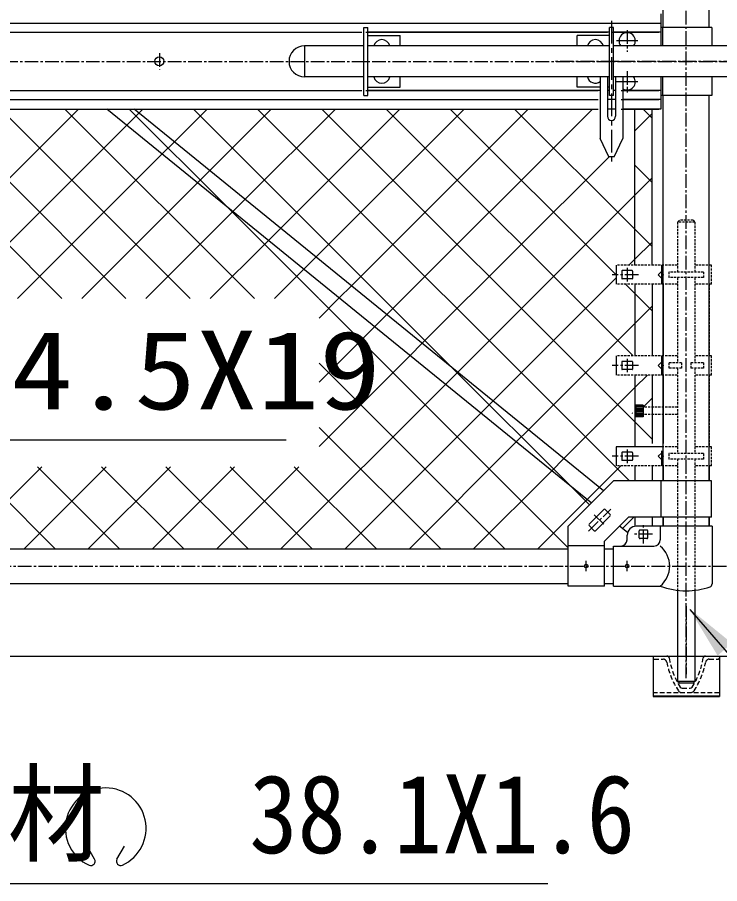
# Model space of a CAD drawing. Units: millimetres, scale not verified. Extents: x -5348 to 5454, y -3899 to 2801.
# Drawn here: x -3278 to -2504, y -2394 to -1440 of the extents above; entities that cross this region are included whole.
import ezdxf
from ezdxf.enums import TextEntityAlignment as Align

# ---------------------------------------------------------------- set-up
doc = ezdxf.new("R2010")
doc.units = ezdxf.units.MM
doc.header["$LTSCALE"] = 20
for name, pattern in [('USER1', [1.125, 0.75, -0.125, 0.125, -0.125]), ('USER3', [0.375, 0.25, -0.125]), ('USER4', [0.1875, 0.125, -0.0625]), ('USER5', [2, 1.25, -0.25, 0.25, -0.25])]:
    doc.linetypes.add(name, pattern=pattern)
for name, color, linetype, lineweight in [('0-1_0', 7, 'Continuous', 25), ('0-2_8部品', 7, 'Continuous', 25), ('0-3_6文字', 7, 'Continuous', 25), ('0-6_1部材', 7, 'Continuous', 25), ('0-7_中心線', 1, 'USER1', 25), ('0-A_2網', 2, 'Continuous', 25), ('0-C_GL', 7, 'Continuous', 25)]:
    doc.layers.add(name, color=color, linetype=linetype, lineweight=lineweight)
doc.styles.add('ＭＳ ゴシック', font='')
doc.styles.get('ＭＳ ゴシック').set_extended_font_data('MS Gothic')

msp = doc.modelspace()

# ---------------------------------------------------------------- linework, layer by layer
at = {"layer": '0-1_0'}
for p, q in [((-2569.23, -1435.75), (-2569.23, -1471.25)), ((-3886.23, -1456.25), (-2898.23, -1456.25)), ((-2896.23, -1525.75), (-2896.23, -1450.75)), ((-2896.23, -1450.75), (-2891.73, -1450.75)), ((-2891.73, -1525.75), (-2891.73, -1450.75)), ((-2625.73, -1456.25), (-2891.73, -1456.25)), ((-2891.73, -1459.75), (-2856.23, -1459.75)), ((-2856.23, -1471.25), (-2856.23, -1459.75)), ((-2661.23, -1471.25), (-2661.23, -1459.75)), ((-2625.73, -1459.75), (-2661.23, -1459.75)), ((-2625.73, -1525.75), (-2625.73, -1450.75)), ((-2621.23, -1450.75), (-2625.73, -1450.75)), ((-2621.23, -1525.75), (-2621.23, -1450.75)), ((-2569.23, -1456.25), (-2621.23, -1456.25)), ((-2513.03, -1450.75), (-2569.23, -1450.75)), ((-2567.48, -1450.75), (-2567.48, -1471.25)), ((-2513.03, -1450.75), (-2513.03, -1471.25)), ((-2896.23, -1471.25), (-2961.48, -1471.25)), ((-2961.48, -1471.25), (-2961.48, -1505.25)), ((-2961.48, -1471.25), (-2961.48, -1505.25)), ((-2625.73, -1471.25), (-2891.73, -1471.25)), ((-2390.43, -1471.25), (-2621.23, -1471.25)), ((-2896.23, -1505.25), (-2961.48, -1505.25)), ((-2625.73, -1505.25), (-2891.73, -1505.25)), ((-2856.23, -1516.75), (-2856.23, -1505.25)), ((-2661.23, -1516.75), (-2661.23, -1505.25)), ((-2635.98, -1505.25), (-2635.98, -1573.25)), ((-2627.98, -1505.25), (-2627.98, -1548.75)), ((-2390.43, -1505.25), (-2621.23, -1505.25)), ((-2618.98, -1505.25), (-2618.98, -1548.75)), ((-2610.98, -1505.25), (-2610.98, -1573.25)), ((-2569.23, -1505.25), (-2569.23, -1540.75)), ((-2567.48, -1505.25), (-2567.48, -1525.75)), ((-2513.03, -1505.25), (-2513.03, -1525.75)), ((-2891.73, -1516.75), (-2856.23, -1516.75)), ((-2635.98, -1516.75), (-2661.23, -1516.75)), ((-2625.73, -1516.75), (-2627.98, -1516.75)), ((-3886.23, -1520.25), (-2898.23, -1520.25)), ((-2896.23, -1525.75), (-2891.73, -1525.75)), ((-2635.98, -1520.25), (-2891.73, -1520.25)), ((-2625.73, -1520.25), (-2627.98, -1520.25)), ((-2621.23, -1525.75), (-2625.73, -1525.75)), ((-2618.98, -1520.25), (-2621.23, -1520.25)), ((-2569.23, -1520.25), (-2610.98, -1520.25)), ((-2513.03, -1525.75), (-2569.23, -1525.75)), ((-2566.63, -1568.25), (-2566.63, -1525.75)), ((-2515.83, -1568.25), (-2515.83, -1525.75)), ((-2618.98, -1530.25), (-2627.98, -1530.25)), ((-2569.23, -1530.25), (-2610.98, -1530.25)), ((-2618.98, -1540.75), (-2627.98, -1540.75)), ((-2569.23, -1540.75), (-2610.98, -1540.75)), ((-2626.48, -1593.25), (-2635.98, -1573.25)), ((-2620.48, -1593.25), (-2610.98, -1573.25)), ((-2620.48, -1593.25), (-2626.48, -1593.25)), ((-2597.73, -1733.75), (-2597.73, -1812.75)), ((-2578.73, -1733.75), (-2578.73, -1812.75)), ((-2566.63, -1733.75), (-2566.63, -1812.75)), ((-2566.63, -1812.75), (-2566.63, -1733.75)), ((-2597.73, -1833.75), (-2597.73, -1912.75)), ((-2578.73, -1833.75), (-2578.73, -1909.25)), ((-2597.73, -1933.75), (-2597.73, -1950.2)), ((-2578.73, -1933.75), (-2578.73, -1950.2)), ((-2566.63, -1933.75), (-2566.63, -1950.2)), ((-2566.63, -1950.2), (-2566.63, -1933.75)), ((-2577.73, -2143.25), (-2504.73, -2143.25)), ((-2504.73, -2143.25), (-2504.73, -2187.75)), ((-2577.73, -2187.25), (-2504.73, -2187.25))]:
    msp.add_line(p, q, dxfattribs=at)
at = {"layer": '0-1_0', "color": 1, "linetype": 'USER5'}
msp.add_line((-2623.48, -1443.7), (-2623.48, -1603.45), dxfattribs=at)
at = {"layer": '0-1_0', "color": 1, "linetype": 'USER1'}
for p, q in [((-2606.23, -1453.91), (-2606.23, -1477.6)), ((-2900.92, -1488.25), (-2891.73, -1488.25)), ((-2616.53, -1488.25), (-2625.73, -1488.25)), ((-2606.23, -1498.91), (-2606.23, -1522.6)), ((-2541.23, -2088.24), (-2541.23, -2163.27))]:
    msp.add_line(p, q, dxfattribs=at)
at = {"layer": '0-1_0', "color": 1}
for p, q in [((-2594.38, -1465.75), (-2618.07, -1465.75)), ((-2594.38, -1510.75), (-2618.07, -1510.75))]:
    msp.add_line(p, q, dxfattribs=at)
at = {"layer": '0-1_0', "color": 4, "linetype": 'USER3'}
for p, q in [((-2577.73, -2143.25), (-2577.73, -2145.25)), ((-2576.23, -2146.75), (-2566.58, -2146.75)), ((-2520.06, -2143.25), (-2504.73, -2143.25)), ((-2515.87, -2146.75), (-2506.23, -2146.75)), ((-2504.73, -2143.25), (-2504.73, -2145.25)), ((-2545.65, -2178.75), (-2536.8, -2178.75))]:
    msp.add_line(p, q, dxfattribs=at)
at = {"layer": '0-1_0', "linetype": 'USER3'}
msp.add_line((-2577.73, -2183.25), (-2504.73, -2183.25), dxfattribs=at)
at = {"layer": '0-1_0'}
for points in [[(-2566.63, -1833.75), (-2566.63, -1909.25), (-2566.63, -1833.75)], [(-2515.83, -1933.75), (-2515.83, -1950.2), (-2515.83, -1933.75)], [(-2577.73, -2143.25), (-2577.73, -2187.75), (-2504.73, -2187.75)]]:
    msp.add_lwpolyline(points, dxfattribs=at)
for centre, radius, start, end in [((-2606.23, -1465.75), 9, 322.33011, 217.66989), ((-2876.23, -1473.25), 9, 12.83959, 167.16041), ((-2641.23, -1473.25), 9, 12.83959, 167.16041), ((-2961.48, -1488.25), 17, 90, 270), ((-2876.23, -1503.25), 9, 192.83959, 347.16041), ((-2641.23, -1503.25), 9, 192.83959, 305.68533), ((-2606.23, -1510.75), 9, 238.14457, 37.66989), ((-2623.48, -1548.75), 4.5, 180, 0)]:
    msp.add_arc(centre, radius, start, end, dxfattribs=at)
at = {"layer": '0-1_0', "color": 4, "linetype": 'USER3'}
for centre, radius, start, end in [((-2576.23, -2145.25), 1.5, 180, 270), ((-2566.58, -2150.75), 4, 11.16592, 90), ((-2562.39, -2145.75), 2.5, 8.84473, 90), ((-2476.92, -2132.45), 84, 188.84473, 212.5084), ((-2605.53, -2132.45), 84, 327.4916, 351.15527), ((-2520.06, -2145.75), 2.5, 90, 171.15527), ((-2515.87, -2150.75), 4, 90, 168.83408), ((-2506.23, -2145.25), 1.5, 270, 0), ((-2473.87, -2132.45), 90.5, 191.16592, 212.93438), ((-2608.58, -2132.45), 90.5, 327.06562, 348.83408)]:
    msp.add_arc(centre, radius, start, end, dxfattribs=at)
at = {"layer": '0-1_0', "color": 4}
for centre, radius, start, end in [((-2546.89, -2179.75), 3.5, 212.93438, 270), ((-2545.65, -2176.25), 2.5, 212.5084, 270), ((-2536.8, -2176.25), 2.5, 270, 327.4916), ((-2535.56, -2179.75), 3.5, 270, 327.06562)]:
    msp.add_arc(centre, radius, start, end, dxfattribs=at)
at = {"layer": '0-2_8部品'}
for p, q in [((-2623.23, -1456.25), (-2571.23, -1456.25)), ((-2621.23, -1950.2), (-2671.23, -2000.2)), ((-2531.73, -1950.2), (-2621.23, -1950.2)), ((-2568.93, -1990.2), (-2568.93, -1950.2)), ((-2513.53, -1950.2), (-2531.73, -1950.2)), ((-2513.53, -1990.2), (-2513.53, -1950.2)), ((-2648.2, -1998.1), (-2631.93, -1981.84)), ((-2641.13, -2005.17), (-2624.86, -1988.91)), ((-2604.66, -1990.2), (-2631.23, -2016.77)), ((-2531.73, -1990.2), (-2604.66, -1990.2)), ((-2597.73, -1990.2), (-2597.73, -2000.2)), ((-2578.73, -1990.2), (-2578.73, -2000.2)), ((-2566.63, -2000.2), (-2566.63, -1990.2)), ((-2566.63, -1990.2), (-2566.63, -2000.2)), ((-2513.53, -1990.2), (-2531.73, -1990.2)), ((-2515.83, -2000.2), (-2515.83, -1990.2)), ((-2515.83, -1990.2), (-2515.83, -2000.2)), ((-2671.23, -2066.45), (-2671.23, -2000.2)), ((-2605.76, -2007.18), (-2614.51, -2000.06)), ((-2569.78, -2000.2), (-2596.23, -2000.2)), ((-2569.78, -2000.2), (-2569.78, -2015.2)), ((-2531.73, -2000.2), (-2569.78, -2000.2)), ((-2512.68, -2000.2), (-2531.73, -2000.2)), ((-2512.68, -2000.2), (-2512.68, -2063.9)), ((-2606.23, -2015.2), (-2606.23, -2010.2)), ((-2592.98, -2012.95), (-2592.98, -2005.45)), ((-2584.48, -2004.45), (-2591.98, -2004.45)), ((-2583.48, -2012.95), (-2583.48, -2005.45)), ((-2631.23, -2021.95), (-2671.23, -2021.95)), ((-2631.23, -2066.45), (-2631.23, -2016.77)), ((-2621.23, -2022.2), (-2576.78, -2022.2)), ((-2621.23, -2066.2), (-2621.23, -2022.2)), ((-2584.48, -2013.95), (-2591.98, -2013.95)), ((-2631.23, -2025.15), (-2621.23, -2025.15)), ((-2631.23, -2025.15), (-2621.23, -2025.15)), ((-2631.23, -2066.45), (-2671.23, -2066.45)), ((-2631.23, -2063.25), (-2621.23, -2063.25)), ((-2631.23, -2063.25), (-2621.23, -2063.25)), ((-2621.23, -2066.2), (-2569.78, -2066.2))]:
    msp.add_line(p, q, dxfattribs=at)
at = {"layer": '0-2_8部品', "color": 1, "linetype": 'USER1'}
for p, q in [((-3121.23, -1479.25), (-3121.23, -1497.26)), ((-2606.23, -1715.75), (-2606.23, -1730.75)), ((-2593.61, -1723.25), (-2622.64, -1723.25)), ((-2606.23, -1815.75), (-2606.23, -1830.75)), ((-2593.61, -1823.25), (-2622.64, -1823.25)), ((-2606.23, -1915.75), (-2606.23, -1930.75)), ((-2593.61, -1923.25), (-2622.64, -1923.25))]:
    msp.add_line(p, q, dxfattribs=at)
at = {"layer": '0-2_8部品', "color": 1, "linetype": 'USER4'}
for p, q in [((-2548.73, -1663.25), (-2550.73, -1665.25)), ((-2531.73, -1665.25), (-2550.73, -1665.25)), ((-2550.73, -1665.25), (-2550.73, -1720.25)), ((-2533.73, -1663.25), (-2548.73, -1663.25)), ((-2533.73, -1663.25), (-2531.73, -1665.25)), ((-2531.73, -1665.25), (-2531.73, -1720.25)), ((-2550.73, -1712.75), (-2618.23, -1712.75)), ((-2513.53, -1712.75), (-2531.73, -1712.75)), ((-2513.53, -1733.75), (-2513.53, -1712.75)), ((-2522.23, -1720.25), (-2560.23, -1720.25)), ((-2560.23, -1720.25), (-2560.23, -1726.25)), ((-2522.23, -1726.25), (-2560.23, -1726.25)), ((-2550.73, -1726.25), (-2550.73, -1820.25)), ((-2531.73, -1726.25), (-2531.73, -1820.25)), ((-2522.23, -1720.25), (-2522.23, -1726.25)), ((-2550.73, -1733.75), (-2618.23, -1733.75)), ((-2513.53, -1733.75), (-2531.73, -1733.75)), ((-2515.83, -1733.75), (-2515.83, -1812.75)), ((-2515.83, -1812.75), (-2515.83, -1733.75)), ((-2550.73, -1812.75), (-2618.23, -1812.75)), ((-2513.53, -1812.75), (-2531.73, -1812.75)), ((-2513.53, -1833.75), (-2513.53, -1812.75)), ((-2560.23, -1820.25), (-2560.23, -1826.25)), ((-2546.23, -1820.25), (-2560.23, -1820.25)), ((-2536.23, -1820.25), (-2536.23, -1826.25)), ((-2522.23, -1820.25), (-2536.23, -1820.25)), ((-2522.23, -1820.25), (-2522.23, -1826.25)), ((-2550.73, -1826.25), (-2550.73, -1920.25)), ((-2522.23, -1826.25), (-2536.23, -1826.25)), ((-2531.73, -1826.25), (-2531.73, -1920.25)), ((-2550.73, -1833.75), (-2618.23, -1833.75)), ((-2513.53, -1833.75), (-2531.73, -1833.75)), ((-2550.73, -1869.25), (-2588.73, -1869.25)), ((-2550.73, -1877.25), (-2588.73, -1877.25)), ((-2550.73, -1912.75), (-2578.7, -1912.75)), ((-2513.53, -1912.75), (-2531.73, -1912.75)), ((-2513.53, -1933.75), (-2513.53, -1912.75)), ((-2560.23, -1920.25), (-2560.23, -1926.25)), ((-2522.23, -1920.25), (-2560.23, -1920.25)), ((-2522.23, -1926.25), (-2560.23, -1926.25)), ((-2550.73, -1926.25), (-2550.73, -2070.91)), ((-2531.73, -1926.25), (-2531.73, -2070.91)), ((-2522.23, -1920.25), (-2522.23, -1926.25)), ((-2550.73, -1933.75), (-2618.23, -1933.75)), ((-2513.53, -1933.75), (-2531.73, -1933.75))]:
    msp.add_line(p, q, dxfattribs=at)
at = {"layer": '0-2_8部品', "color": 2}
for p, q in [((-2618.23, -1712.75), (-2618.23, -1733.75)), ((-2568.05, -1733.75), (-2568.05, -1712.75)), ((-2612.23, -1719.25), (-2612.23, -1727.25)), ((-2600.73, -1718.75), (-2611.73, -1718.75)), ((-2600.23, -1719.25), (-2600.23, -1727.25)), ((-2568.05, -1727.25), (-2572.05, -1723.25)), ((-2600.73, -1727.75), (-2611.73, -1727.75)), ((-2618.23, -1812.75), (-2618.23, -1833.75)), ((-2568.05, -1833.75), (-2568.05, -1812.75)), ((-2612.23, -1819.25), (-2612.23, -1827.25)), ((-2600.73, -1818.75), (-2611.73, -1818.75)), ((-2600.23, -1819.25), (-2600.23, -1827.25)), ((-2572.05, -1823.25), (-2568.05, -1819.25)), ((-2600.73, -1827.75), (-2611.73, -1827.75)), ((-2618.23, -1912.75), (-2618.23, -1933.75)), ((-2566.63, -1912.75), (-2618.23, -1912.75)), ((-2568.05, -1933.75), (-2568.05, -1917.25)), ((-2612.23, -1919.25), (-2612.23, -1927.25)), ((-2600.73, -1918.75), (-2611.73, -1918.75)), ((-2600.23, -1919.25), (-2600.23, -1927.25)), ((-2600.73, -1927.75), (-2611.73, -1927.75))]:
    msp.add_line(p, q, dxfattribs=at)
at = {"layer": '0-2_8部品', "color": 3}
for p, q in [((-2596.73, -1867.28), (-2588.73, -1867.28)), ((-2596.73, -1868.87), (-2588.73, -1868.87)), ((-2588.73, -1866.75), (-2588.73, -1879.75)), ((-2596.73, -1870.45), (-2588.73, -1870.45)), ((-2596.73, -1872.04), (-2588.73, -1872.04)), ((-2596.73, -1873.63), (-2588.73, -1873.63)), ((-2596.73, -1875.22), (-2588.73, -1875.22)), ((-2596.73, -1876.8), (-2588.73, -1876.8)), ((-2596.73, -1878.39), (-2588.73, -1878.39)), ((-2588.73, -1879.75), (-2596.73, -1879.75)), ((-2550.73, -2070.91), (-2550.73, -2171.25)), ((-2531.73, -2070.91), (-2531.73, -2171.25)), ((-2531.73, -2171.25), (-2550.73, -2171.25)), ((-2531.73, -2171.25), (-2533.73, -2173.25))]:
    msp.add_line(p, q, dxfattribs=at)
at = {"layer": '0-2_8部品', "color": 4, "linetype": 'USER1'}
for p, q in [((-2648.7, -2005.68), (-2624.35, -1981.33)), ((-2642.49, -1987.55), (-2630.57, -1999.47)), ((-2588.23, -2019.2), (-2588.23, -1999.2)), ((-2578.23, -2009.2), (-2598.23, -2009.2)), ((-2651.23, -2049.9), (-2651.23, -2038.51)), ((-2606.23, -2049.9), (-2606.23, -2038.51))]:
    msp.add_line(p, q, dxfattribs=at)
at = {"layer": '0-2_8部品', "linetype": 'USER1'}
for p, q in [((-2630.52, -1981.84), (-2624.86, -1987.5)), ((-2648.2, -1999.52), (-2642.54, -2005.17))]:
    msp.add_line(p, q, dxfattribs=at)
at = {"layer": '0-2_8部品', "color": 2}
for points in [[(-2572.05, -1723.25), (-2568.05, -1719.25), (-2566.72, -1723.25), (-2568.05, -1727.25)], [(-2568.05, -1819.25), (-2566.72, -1823.25), (-2568.05, -1827.25), (-2572.05, -1823.25)], [(-2572.05, -1923.25), (-2568.05, -1919.25), (-2566.72, -1923.25)], [(-2566.72, -1923.25), (-2568.05, -1927.25), (-2572.05, -1923.25)]]:
    msp.add_lwpolyline(points, dxfattribs=at)
at = {"layer": '0-2_8部品', "color": 1, "linetype": 'USER4'}
for points in [[(-2546.23, -1820.25), (-2546.23, -1826.25), (-2560.23, -1826.25)], [(-2515.83, -1912.75), (-2515.83, -1833.75), (-2515.83, -1912.75)]]:
    msp.add_lwpolyline(points, dxfattribs=at)
at = {"layer": '0-2_8部品', "color": 3}
for points in [[(-2588.73, -1866.75), (-2596.73, -1866.75), (-2596.73, -1879.75)], [(-2533.73, -2173.25), (-2548.73, -2173.25), (-2550.73, -2171.25)]]:
    msp.add_lwpolyline(points, dxfattribs=at)
at = {"layer": '0-2_8部品'}
for centre, radius in [((-3121.23, -1488.25), 5), ((-2651.23, -2044.2), 2), ((-2606.23, -2044.2), 2)]:
    msp.add_circle(centre, radius, dxfattribs=at)
at = {"layer": '0-2_8部品', "color": 2}
for centre, start, end in [((-2611.73, -1719.25), 90, 180), ((-2600.73, -1719.25), 0, 90), ((-2611.73, -1727.25), 180, 270), ((-2600.73, -1727.25), 270, 0), ((-2611.73, -1819.25), 90, 180), ((-2600.73, -1819.25), 0, 90), ((-2611.73, -1827.25), 180, 270), ((-2600.73, -1827.25), 270, 0), ((-2600.73, -1876.25), 0, 90), ((-2611.73, -1919.25), 90, 180), ((-2611.73, -1927.25), 180, 270), ((-2600.73, -1919.25), 0, 90), ((-2600.73, -1927.25), 270, 0)]:
    msp.add_arc(centre, 0.5, start, end, dxfattribs=at)
at = {"layer": '0-2_8部品'}
for centre, radius, start, end in [((-2631.23, -1982.55), 1, 45, 135), ((-2625.57, -1988.2), 1, 315, 45), ((-2647.49, -1998.81), 1, 135, 225), ((-2596.23, -2010.2), 10, 90, 180), ((-2641.83, -2004.47), 1, 225, 315), ((-2591.98, -2005.45), 1, 90, 180), ((-2591.98, -2012.95), 1, 180, 270), ((-2584.48, -2005.45), 1, 0, 90), ((-2584.48, -2012.95), 1, 270, 0), ((-2613.23, -2015.2), 7, 270, 0), ((-2576.78, -2015.2), 7, 270, 0), ((-2587.97, -2044.2), 28.55, 309.59418, 50.40582), ((-2541.23, -1991.47), 80, 249.0916, 270), ((-2541.23, -1991.47), 80, 270, 289.22051), ((-2515.98, -2063.9), 3.3, 289.22051, 0)]:
    msp.add_arc(centre, radius, start, end, dxfattribs=at)
at = {"layer": '0-3_6文字'}
for p, q in [((-3192.57, -2366.96), (-3200.76, -2352.77)), ((-3167.9, -2366.96), (-3159.71, -2352.77))]:
    msp.add_line(p, q, dxfattribs=at)
for points in [[(-2981.47, -1905.53), (-3494.24, -1905.53), (-3553.26, -1753.22)], [(-2693.51, -2394), (-3419.05, -2394), (-3507.23, -2052.33)], [(-1758.85, -2394), (-2274.78, -2394), (-2536.81, -2092.17)]]:
    msp.add_lwpolyline(points, dxfattribs=at)
for centre, radius, start, end in [((-3180.24, -2333.05), 44.46, 294.32478, 245.67522), ((-3196.62, -2369.3), 4.68, 245.67522, 30), ((-3163.85, -2369.3), 4.68, 150, 294.32478)]:
    msp.add_arc(centre, radius, start, end, dxfattribs=at)
msp.add_solid([(-2538.12, -2090.66), (-2490.92, -2129.14), (-2506.66, -2142.8)], dxfattribs=at)
at = {"layer": '0-6_1部材'}
for p, q in [((-2566.63, -1450.75), (-2566.63, -1026.3)), ((-2515.83, -1450.75), (-2515.83, -1026.3)), ((-3886.23, -1446.25), (-2569.23, -1446.25)), ((-2893.73, -1456.25), (-2627.73, -1456.25)), ((-2893.73, -1520.25), (-2637.98, -1520.25)), ((-2612.98, -1520.25), (-2571.23, -1520.25)), ((-2566.63, -1950.2), (-2566.63, -1525.75)), ((-2515.83, -1950.2), (-2515.83, -1525.75)), ((-3886.23, -1530.25), (-2637.98, -1530.25)), ((-2612.98, -1530.25), (-2571.23, -1530.25)), ((-3886.23, -1540.75), (-2637.98, -1540.75)), ((-2645.7, -1974.68), (-3178.87, -1540.75)), ((-2632.19, -1961.17), (-3148.77, -1540.75)), ((-2612.98, -1540.75), (-2571.23, -1540.75)), ((-2597.73, -1712.75), (-2597.73, -1540.75)), ((-2578.73, -1712.75), (-2578.73, -1540.75)), ((-3785.43, -2025.15), (-2671.23, -2025.15)), ((-3785.43, -2063.25), (-2671.23, -2063.25))]:
    msp.add_line(p, q, dxfattribs=at)
at = {"layer": '0-7_中心線'}
for p, q in [((-2541.23, -2167.55), (-2541.23, -894.59)), ((-4079.46, -1488.25), (-2326.37, -1488.25)), ((-932.65, -1488.25), (-2685.28, -1488.25)), ((-3951.84, -2044.2), (-1061.11, -2044.2))]:
    msp.add_line(p, q, dxfattribs=at)
at = {"layer": '0-A_2網'}
for p, q in [((-3418.76, -1749.43), (-3210.09, -1540.75)), ((-3016.52, -1749.43), (-3225.19, -1540.75)), ((-3157.1, -1558.47), (-3143.59, -1544.97)), ((-3047.84, -1647.39), (-3154.48, -1540.75)), ((-3143.59, -1544.97), (-3139.38, -1540.75)), ((-3104.61, -1576.69), (-3068.67, -1540.75)), ((-2799.57, -1824.95), (-3083.77, -1540.75)), ((-3065.62, -1608.42), (-2997.96, -1540.75)), ((-3026.64, -1640.15), (-2927.25, -1540.75)), ((-2603.61, -1950.2), (-3013.06, -1540.75)), ((-2987.66, -1671.88), (-2856.54, -1540.75)), ((-2948.67, -1703.6), (-2785.82, -1540.75)), ((-2597.73, -1885.38), (-2942.35, -1540.75)), ((-2909.69, -1735.33), (-2715.11, -1540.75)), ((-2599.64, -1812.75), (-2871.64, -1540.75)), ((-2870.71, -1767.06), (-2644.4, -1540.75)), ((-2618.23, -1723.45), (-2800.93, -1540.75)), ((-2597.73, -1673.24), (-2730.21, -1540.75)), ((-2597.73, -1564.79), (-2578.73, -1545.79)), ((-2578.73, -1550.82), (-2588.79, -1540.75)), ((-3087.23, -1749.43), (-3287.77, -1548.88)), ((-3348.05, -1749.43), (-3157.1, -1558.47)), ((-3157.94, -1749.43), (-3326.75, -1580.61)), ((-3118.11, -1590.2), (-3104.61, -1576.69)), ((-3277.34, -1749.43), (-3118.11, -1590.2)), ((-2831.72, -1798.78), (-2626.19, -1593.25)), ((-2578.73, -1621.53), (-2597.73, -1602.53)), ((-3228.65, -1749.43), (-3365.74, -1612.34)), ((-2597.73, -1635.5), (-2578.73, -1616.5)), ((-3040.15, -1653.65), (-3026.64, -1640.15)), ((-2792.74, -1830.51), (-2597.73, -1635.5)), ((-2945.8, -1749.43), (-3047.84, -1647.39)), ((-3135.92, -1749.43), (-3040.15, -1653.65)), ((-3001.16, -1685.38), (-2987.66, -1671.88)), ((-2578.73, -1692.24), (-2597.73, -1673.24)), ((-3065.21, -1749.43), (-3001.16, -1685.38)), ((-2597.73, -1706.21), (-2578.73, -1687.21)), ((-2962.18, -1717.11), (-2948.67, -1703.6)), ((-2604.27, -1712.75), (-2597.73, -1706.21)), ((-2994.5, -1749.43), (-2962.18, -1717.11)), ((-2753.76, -1862.24), (-2618.23, -1726.71)), ((-2597.73, -1743.95), (-2607.93, -1733.75)), ((-2578.73, -1762.95), (-2597.73, -1743.95)), ((-2671.23, -2024.01), (-2945.28, -1749.95)), ((-2597.73, -1776.92), (-2578.73, -1757.92)), ((-2884.21, -1780.56), (-2870.71, -1767.06)), ((-2945.28, -1841.63), (-2884.21, -1780.56)), ((-2714.77, -1893.97), (-2597.73, -1776.92)), ((-2845.23, -1812.29), (-2831.72, -1798.78)), ((-2945.28, -1912.34), (-2845.23, -1812.29)), ((-2740.79, -2025.15), (-2945.28, -1820.66)), ((-2806.24, -1844.02), (-2792.74, -1830.51)), ((-2667.97, -1956.55), (-2799.57, -1824.95)), ((-2597.73, -1847.63), (-2583.85, -1833.75)), ((-2987.38, -2025.15), (-2806.24, -1844.02)), ((-2675.79, -1925.69), (-2597.73, -1847.63)), ((-2588.64, -1869.25), (-2578.73, -1859.34)), ((-2767.26, -1875.74), (-2753.76, -1862.24)), ((-2916.67, -2025.15), (-2767.26, -1875.74)), ((-2578.73, -1904.38), (-2597.73, -1885.38)), ((-2811.5, -2025.15), (-2945.28, -1891.37)), ((-2728.28, -1907.47), (-2714.77, -1893.97)), ((-2845.96, -2025.15), (-2728.28, -1907.47)), ((-2689.29, -1939.2), (-2675.79, -1925.69)), ((-3340.94, -2025.15), (-3250.45, -1934.67)), ((-3235.76, -2025.15), (-3326.24, -1934.67)), ((-3270.22, -2025.15), (-3179.74, -1934.67)), ((-3165.05, -2025.15), (-3255.53, -1934.67)), ((-3199.51, -2025.15), (-3109.03, -1934.67)), ((-3094.34, -2025.15), (-3184.82, -1934.67)), ((-3128.8, -2025.15), (-3038.32, -1934.67)), ((-3023.63, -2025.15), (-3114.11, -1934.67)), ((-3058.09, -2025.15), (-2967.61, -1934.67)), ((-2952.92, -2025.15), (-3043.4, -1934.67)), ((-2882.21, -2025.15), (-2972.69, -1934.67)), ((-2775.25, -2025.15), (-2689.29, -1939.2)), ((-2647.77, -1976.75), (-2667.97, -1956.55)), ((-2704.54, -2025.15), (-2650.31, -1970.93)), ((-2611.33, -2002.65), (-2598.88, -1990.2))]:
    msp.add_line(p, q, dxfattribs=at)
for points in [[(-3206.63, -1749.43), (-3079.13, -1621.93), (-3065.62, -1608.42)], [(-2945.28, -1770.92), (-2923.2, -1748.84), (-2909.69, -1735.33)], [(-2650.31, -1970.93), (-2636.8, -1957.42), (-2613.14, -1933.75)]]:
    msp.add_lwpolyline(points, dxfattribs=at)
at = {"layer": '0-C_GL'}
for p, q in [((-3805.83, -2143.25), (-2550.73, -2143.25)), ((-2550.73, -2143.25), (-1205.83, -2143.25))]:
    msp.add_line(p, q, dxfattribs=at)

# ---------------------------------------------------------------- texts
at = {"layer": '0-3_6文字', "style": 'ＭＳ ゴシック'}
for s, width, p in [('FB-4.5X19', 1.15, (-3487.69, -1897.61)), ('枠材 \u300038.1X1.6', 0.9, (-3394.37, -2386.4))]:
    msp.add_text(s, height=86.66, dxfattribs=dict(at, width=width)).set_placement(p, align=Align.BOTTOM_LEFT)

doc.saveas('drawing.dxf')
